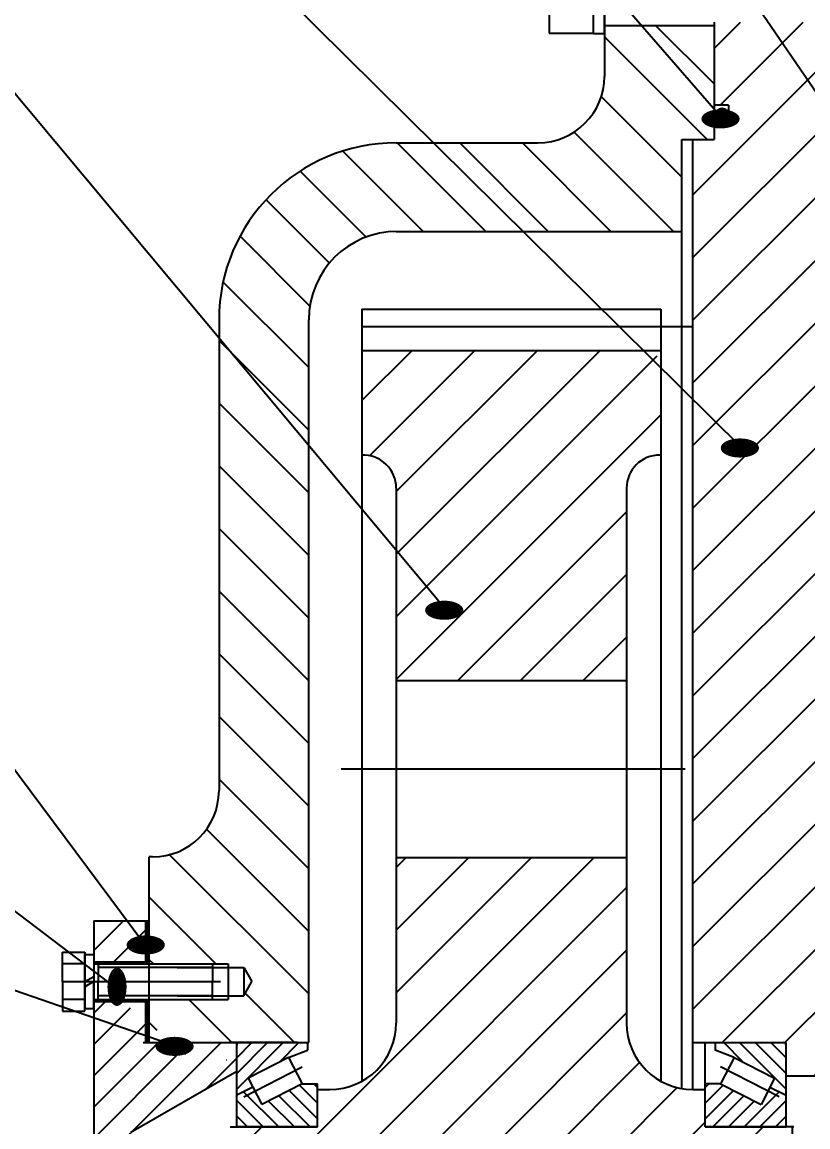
# Model space of a CAD drawing. Header units: millimetres. Extents: x -519 to 6201, y -152 to 4787.
# Drawn here: x 1145.9 to 1500.7, y 1435.1 to 1934 of the extents above; entities that cross this region are included whole.
import ezdxf
from ezdxf.enums import TextEntityAlignment as Align

# ---------------------------------------------------------------- set-up
doc = ezdxf.new("R2010")
doc.units = ezdxf.units.MM
doc.header["$LTSCALE"] = 160
doc.linetypes.add('F', pattern=[0.75, 0.5, -0.25])
doc.linetypes.add('G', pattern=[2, 1.25, -0.25, 0.25, -0.25])
for name, color, linetype in [('01', 7, 'Continuous'), ('02', 1, 'Continuous'), ('04', 2, 'F'), ('05', 4, 'G')]:
    doc.layers.add(name, color=color, linetype=linetype)
doc.styles.get("Standard").update_dxf_attribs({"font": 'isocp', "width": 0.707, "bigfont": 'intecad.shx'})
pattern_1 = [(225, (5325.254565309659, -3742.7974564551), (14.14213562373095, -14.14213562373095), [])]
pattern_2 = [(135, (5325.254565309659, -3742.7974564551), (-0.07071067811865475, -0.07071067811865475), [])]

# ---------------------------------------------------------------- blocks, each defined once
blk = doc.blocks.new('*U14')
at = {"layer": '01'}
for p, q in [((-15.10000000019493, 4.999999999924095), (-15.10000000019493, -3.503246160812043e-46)), ((9.184547653528396e-16, 4.999999999924094), (-15.10000000019493, 4.999999999924095)), ((0, 0), (-2.886751345795493, 4.999999999924094)), ((9.184547653528396e-16, 4.999999999924094), (2.886751345795493, -3.535134039966458e-16)), ((9.184547653528396e-16, 4.999999999924094), (15.10000000019493, 4.999999999924085)), ((15.10000000019493, 4.999999999924085), (15.10000000019493, -3.698311188591433e-15)), ((-15.10000000019493, -3.503246160812043e-46), (0, 0)), ((15.10000000019493, -3.698311188591433e-15), (0, 0))]:
    blk.add_line(p, q, dxfattribs=at)
at = {"layer": '05'}
blk.add_line((1.303595732132337e-15, 7.09667901615029), (0, -2.095679016226192), dxfattribs=at)

msp = doc.modelspace()

# ---------------------------------------------------------------- hatches: boundary and pattern name
at = {"layer": '02'}
h = msp.add_hatch(dxfattribs=at)
h.set_pattern_fill('_USER', color=256, scale=20, angle=225, style=0, pattern_type=0)
h.set_pattern_definition(pattern_1)
h.paths.add_polyline_path([(1458.805431010419, 1933.981537062418), (1458.805431010419, 1896.473722683816), (1464.805431010419, 1896.473722683816), (1464.805431010419, 1892.473722683822, -0.04371584273154108), (1464.805431010419, 1891.977869177986), (1464.805431010419, 1888.473722683816), (1458.805431010419, 1888.473722683816), (1458.805431010419, 1880.956537062593), (1448.805431010419, 1880.956537062593), (1448.805431010419, 1473.194037062594), (1490.81743101042, 1473.194037062594), (1490.81743101042, 1458.194037062594), (1523.805431010419, 1458.194037062594), (1523.805431010419, 1892.082763538792), (1500.920489260817, 1933.981537062418)])
h.paths.add_polyline_path([(1471.972102214381, 1986.981537062592), (1489.996569620543, 1953.981537062685), (1517.805431010419, 1953.981537062685), (1517.805431010419, 1967.606537062592), (1532.805431010419, 1967.606537062592), (1532.805431010417, 1986.981537062592)])
h.paths.add_polyline_path([(1471.972102214381, 1986.981537062592), (1458.805431010419, 1986.981537062592), (1458.805431010419, 1953.981537062683), (1489.996569620543, 1953.981537062685)])
h.paths.add_polyline_path([(1490.81743101042, 1135.769037062591), (1490.81743101042, 1120.769037062591), (1448.805431010421, 1120.769037062587), (1448.805431010421, 831.8440370625915), (1508.480431014704, 831.8440370625915), (1508.480431014704, 812.0899374711892), (1523.805431010417, 812.0899374711892), (1523.805431010417, 1135.769037062591)])
h.paths.add_polyline_path([(1548.330838380772, 1669.066449329033), (1501.692000808137, 1669.066449329033), (1501.692000808137, 1705.066449329033), (1548.330838380772, 1705.066449329033)], flags=9)
h.paths.add_polyline_path([(1534.67983101042, 1517.703475061954), (1504.015031010419, 1517.703475061954), (1504.015031010419, 1553.703475061954), (1534.67983101042, 1553.703475061954)], flags=9)
h.paths.add_polyline_path([(1479.900993076245, 1734.572665323474), (1479.900993076245, 1749.743664439301), (1460.208685383936, 1749.743664439301), (1460.208685383936, 1734.572665323474)], flags=24)
h.paths.add_polyline_path([(1471.176617984828, 1883.18425242629), (1471.176617984828, 1898.355251542117), (1451.48431029252, 1898.355251542117), (1451.48431029252, 1883.18425242629)], flags=24)
at = {"layer": '02', "linetype": 'Continuous'}
h = msp.add_hatch(dxfattribs=at)
h.set_pattern_fill('_USER', color=1, scale=20, angle=135, style=0, pattern_type=0)
h.set_pattern_definition([(135, (5325.254565309659, -3742.7974564551), (-14.14213562373095, -14.14213562373095), [])])
h.paths.add_polyline_path([(1295.130431006134, 575.9815370625922, -0.4142135623731035), (1275.130431006134, 595.9815370625922), (1275.130431006136, 619.119037062593), (1214.685071953117, 619.119037062593), (1203.305431010412, 600.5000433632715), (1203.30543101041, 598.4815370626504), (1232.380431040295, 598.4815370626504), (1238.305431022482, 598.4815370625922), (1238.305431022482, 596.8815370625919), (1245.305431022482, 596.8815370625919), (1249.000472745295, 590.4815370625922), (1245.305431022481, 584.0815370625908), (1238.305431022481, 584.0815370625926), (1238.305431022482, 582.4815370625922), (1205.305431022482, 582.4815370625922), (1203.305431010412, 582.4815370625886), (1203.30543101041, 560.4815370625922), (1203.305431010412, 547.8731056790068), (1264.805431022477, 525.488936267245), (1398.805431010419, 525.488936267245, -0.4142135623731047), (1408.805431010419, 515.488936267245), (1408.805431010419, 510.488936267245), (1427.621901252575, 510.488936267245), (1454.893459744185, 575.9815370625922)])
h.paths.add_polyline_path([(1427.621901252575, 510.488936267245), (1458.305431010419, 510.488936267245), (1458.305431010421, 533.2963765582729), (1458.305431010421, 545.8037757629256), (1442.32723741624, 545.8037757629256)])
h.paths.add_polyline_path([(1275.305431010419, 986.9983944427051), (1203.305431010408, 986.9983944427051), (1203.305431010408, 868.4815370626504), (1232.380431040295, 868.4815370626504), (1238.305431022482, 868.4815370625922), (1238.305431022482, 866.8815370625919), (1245.305431022482, 866.8815370625919), (1249.000472745295, 860.4815370625922), (1245.305431022481, 854.0815370625908), (1238.305431022482, 854.0815370625908), (1238.305431022482, 852.4815370625922), (1205.305431022482, 852.4815370625922), (1203.305431010408, 852.4815370625886), (1203.305431010408, 847.9726682794364), (1240.181347152827, 831.8440370625915), (1275.305431010419, 831.8440370625915)])
h.paths.add_polyline_path([(1275.305431010419, 1120.769037062591), (1203.30543101041, 1120.769037062591), (1203.30543101041, 1101.269037062649), (1231.880431040297, 1101.269037062649), (1238.98043102676, 1101.269037062591), (1238.98043102676, 1099.669037062592), (1245.98043102676, 1099.669037062592), (1249.675472749573, 1093.269037062591), (1245.980431026758, 1086.869037062593), (1238.98043102676, 1086.869037062593), (1238.98043102676, 1085.269037062591), (1215.98043102676, 1085.269037062591), (1203.305431010408, 1085.269037062571), (1203.305431010408, 986.9983944427051), (1275.305431010419, 986.9983944427051)])
h.paths.add_polyline_path([(1275.305431010419, 1722.286444428142), (1234.805431010419, 1757.476422588757), (1234.805431010417, 1586.981537062592, -0.414213562373094), (1204.805431010417, 1556.981537062592), (1203.305431010408, 1556.981537062592), (1203.305431010408, 1508.694037062652), (1231.880431040297, 1508.694037062652), (1238.98043102676, 1508.694037062594), (1238.98043102676, 1507.094037062591), (1245.980431026758, 1507.094037062591), (1249.675472749573, 1500.694037062594), (1245.980431026758, 1494.294037062592), (1238.98043102676, 1494.294037062592), (1238.98043102676, 1492.694037062594), (1215.98043102676, 1492.694037062594), (1203.305431010408, 1492.694037062574), (1203.305431010408, 1481.703688989442), (1213.487329384486, 1473.194037062594), (1275.305431010419, 1473.194037062594)])
h.paths.add_polyline_path([(1315.305431010419, 1839.481537062592), (1381.32170205358, 1839.481537062594), (1344.729862536212, 1879.481537062592), (1314.805431010421, 1879.481537062592, 0.4142135623730999), (1234.805431010419, 1799.481537062592), (1234.805431010419, 1757.476422588757), (1275.305431010421, 1722.286444428143), (1275.305431010419, 1799.481537062592, -0.4142135623730916)])
h.paths.add_polyline_path([(1378.805431010419, 1879.481537062592), (1344.72986253621, 1879.481537062592), (1381.32170205358, 1839.481537062594), (1443.805431010417, 1839.481537062596), (1443.805431010417, 1880.956537062593), (1458.305431010419, 1880.956537062591), (1458.305431010419, 1895.970840105846), (1434.101180024097, 1932.481537062552), (1408.805431010417, 1932.481537062552), (1408.805431010419, 1928.881537062357), (1408.805431010419, 1909.481537062592, -0.4142135623730951)])
h.paths.add_polyline_path([(1458.305431010419, 1895.970840105846), (1458.305431010419, 1932.481537062552), (1434.101180024097, 1932.481537062552)])
h.paths.add_polyline_path([(1225.422625489541, 614.7191894227356), (1225.422625489541, 629.8901885385633), (1205.730317797233, 629.8901885385633), (1205.730317797233, 614.7191894227356)], flags=9)
h.paths.add_polyline_path([(1346.537816186033, 544.9395013473979), (1346.537816186033, 560.1105004632257), (1326.845508493724, 560.1105004632257), (1326.845508493724, 544.9395013473979)], flags=24)
h.paths.add_polyline_path([(1211.649448104418, 1510.166906025205), (1211.649448104418, 1525.337905141031), (1191.957140412112, 1525.337905141031), (1191.957140412112, 1510.166906025205)], flags=9)
h.paths.add_polyline_path([(1224.657636874051, 1464.369802947614), (1224.657636874051, 1479.540802063442), (1204.965329181742, 1479.540802063442), (1204.965329181742, 1464.369802947614)], flags=9)
h.paths.add_polyline_path([(1471.176617984828, 1883.18425242629), (1471.176617984828, 1898.355251542117), (1451.48431029252, 1898.355251542117), (1451.48431029252, 1883.18425242629)], flags=9)
at = {"layer": '02'}
h = msp.add_hatch(dxfattribs=at)
h.set_pattern_fill('_USER', color=256, scale=0.1, angle=135, style=0, pattern_type=0)
h.set_pattern_definition(pattern_2)
h.paths.add_polyline_path([(1461.975187660867, 1889.384714254412, 0.3888471913201447), (1464.805431010419, 1891.977869177986), (1464.805431010419, 1892.47372268382, 0.3888471913202292), (1461.975187660867, 1895.066877607396, 1)])
h = msp.add_hatch(dxfattribs=at)
h.set_pattern_fill('_USER', color=256, scale=20, angle=225, style=0, pattern_type=0)
h.set_pattern_definition(pattern_1)
h.paths.add_polyline_path([(1314.80543101041, 957.2195511646762), (1314.805431010408, 870.4815370625922, -0.4142135623728647), (1299.805431010419, 855.4815370625922), (1299.805431010419, 811.9815370625922), (1433.805431010419, 811.9815370625922), (1433.805431010419, 855.4815370625886, -0.4142135623733092), (1418.805431010408, 870.4815370625886), (1418.80543101041, 957.2195511646762)])
h.paths.add_polyline_path([(1239.805431010419, 1215.981537062592), (1239.805431010419, 1158.869037062597), (1279.305431010419, 1158.869037062597), (1279.305431010419, 1141.981537062592), (1284.805431010415, 1141.981537062592, -0.4142135623730673), (1314.805431010412, 1111.981537062592), (1314.805431010412, 1037.219551164676), (1418.805431010412, 1037.219551164676), (1418.805431010413, 1111.981537062592, -0.4142135623730898), (1448.805431010413, 1141.981537062592), (1454.305431010419, 1141.981537062592), (1454.305431010419, 1158.869037062593), (1457.793431010418, 1158.869037062593), (1493.805431010419, 1158.869037062597), (1493.805431010419, 1201.981537062592), (1398.805431010419, 1201.981537062592), (1398.805431010419, 1215.981537062592)])
h.paths.add_polyline_path([(1314.805431010417, 1556.743522960508), (1314.805431010417, 1481.981537062592, -0.414213562373094), (1284.805431010417, 1451.981537062592), (1279.305431010419, 1451.981537062592), (1279.305431010419, 1435.094037062595), (1242.79343101042, 1435.094037062595), (1239.805431010419, 1435.094037062595), (1239.805431010419, 1377.981537062592), (1398.805431010417, 1377.981537062592), (1398.805431010419, 1391.981537062592), (1493.805431010419, 1391.981537062592), (1493.805431010419, 1435.094037062595), (1454.305431010419, 1435.094037062595), (1454.305431010419, 1451.981537062592), (1448.805431010419, 1451.981537062592, -0.4142135623730941), (1418.805431010419, 1481.981537062592), (1418.805431010417, 1556.743522960508)])
h.paths.add_polyline_path([(1299.305431010417, 1785.750280746656), (1299.305431010417, 1738.473201413156, -0.4240125356311736), (1314.805431010419, 1723.481537062592), (1314.805431010417, 1636.743522960508), (1418.805431010417, 1636.743522960508), (1418.805431010417, 1723.481537062596, -0.424012535631208), (1434.305431010419, 1738.47320141316), (1434.305431010419, 1781.562908586225), (1430.474839758069, 1785.750280746656)])
h.paths.add_polyline_path([(1386.731249796735, 1668.840179404853), (1346.879612224101, 1668.840179404853), (1346.879612224101, 1704.840179404853), (1386.731249796735, 1704.840179404853)], flags=24)
h.paths.add_polyline_path([(1346.423095767886, 1661.305871737123), (1346.423095767886, 1676.476870852951), (1326.730788075577, 1676.476870852951), (1326.730788075577, 1661.305871737123)], flags=24)
h = msp.add_hatch(dxfattribs=at)
h.set_pattern_fill('_USER', color=256, scale=10, angle=225, style=0, pattern_type=0)
h.set_pattern_definition([(225, (5325.254565309659, -3742.7974564551), (7.071067811865475, -7.071067811865476), [])])
h.paths.add_polyline_path([(1178.305431010404, 1084.269037062591), (1178.305431010404, 1081.069037062506), (1178.305431010404, 1065.769037062591), (1201.805431010404, 1065.769037062591), (1201.805431010403, 1084.269037062591)])
h.paths.add_polyline_path([(1178.305431010404, 1135.451428381951), (1178.305431010404, 1102.269037062591), (1201.805431010404, 1102.269037062591), (1201.805431010403, 1120.769037062593), (1213.786836765371, 1120.769037062593), (1213.786836765371, 1125.769037062591), (1219.786836765369, 1125.769037062591), (1219.786836765371, 1120.769037062593), (1242.793431010418, 1120.769037062593), (1242.793431010418, 1133.849347420005), (1229.456541476912, 1141.549404182327)])
h.paths.add_polyline_path([(1178.305431010404, 1135.451428381953), (1229.456541476914, 1141.549404182327), (1194.980431026762, 1161.454195831336), (1194.980431026764, 1275.981537062592), (1190.305431010408, 1275.981537062592), (1178.305431010406, 1275.981537062592)])
h.paths.add_polyline_path([(1178.305431010408, 1400.518461484365), (1178.305431010408, 1337.281382612267), (1194.980431026764, 1338.153196543773), (1194.980431026765, 1398.096070109107)])
h.paths.add_polyline_path([(1178.305431010404, 1491.694037062594), (1178.305431010404, 1488.494037062506), (1178.305431010404, 1400.518461484369), (1194.980431026764, 1398.096070109107), (1194.980431026765, 1432.508878293856), (1242.793431010418, 1460.113726705177), (1242.793431010418, 1473.194037062594), (1239.445431010418, 1473.194037062594), (1219.786836765371, 1473.194037062594), (1219.786836765369, 1468.194037062594), (1214.961836769648, 1468.194037062594), (1214.961836769648, 1468.763752818778, -0.3982353469468645), (1214.406946491795, 1472.425455291135), (1213.487329384486, 1473.194037062594), (1201.805431010393, 1473.194037062594), (1201.805431010393, 1482.957333194229), (1191.351862324295, 1491.694037062594)])
h.paths.add_polyline_path([(1178.305431010412, 1528.194037062594), (1178.305431010412, 1509.694037062594), (1201.805431010393, 1509.694037062594), (1201.805431010393, 1528.194037062594)])
h.paths.add_polyline_path([(1201.771846632787, 1209.294181205834), (1201.771846632787, 1224.465180321661), (1182.079538940478, 1224.465180321661), (1182.079538940478, 1209.294181205834)], flags=25)
h.paths.add_polyline_path([(1224.657636874051, 1464.369802947614), (1224.657636874051, 1479.540802063442), (1204.965329181742, 1479.540802063442), (1204.965329181742, 1464.369802947614)], flags=24)
h.paths.add_polyline_path([(1211.649448104418, 1510.166906025205), (1211.649448104418, 1525.337905141031), (1191.957140412112, 1525.337905141031), (1191.957140412112, 1510.166906025205)], flags=9)
h = msp.add_hatch(dxfattribs=at)
h.set_pattern_fill('_USER', color=256, scale=0.1, angle=135, style=0, pattern_type=0)
h.set_pattern_definition([(135, (5326.429565313937, -3742.7974564551), (-0.07071067811865475, -0.07071067811865475), [])])
h.paths.add_polyline_path([(1201.805431010393, 1491.694037062594), (1201.805431010393, 1473.194037062595), (1203.30543101041, 1473.194037062595), (1203.30543101041, 1491.694037062594)])
h.paths.add_polyline_path([(1201.805431010393, 1528.194037062594), (1201.805431010393, 1509.694037062594), (1203.305431010408, 1509.694037062594), (1203.305431010408, 1528.194037062594)])
h = msp.add_hatch(dxfattribs=at)
h.set_pattern_fill('_USER', color=256, scale=0.1, angle=135, style=0, pattern_type=0)
h.set_pattern_definition(pattern_2)
h.paths.add_polyline_path([(1215.226902746846, 1473.194037062594, 3.592885455690662), (1218.010181012553, 1473.194037062594)])
h = msp.add_hatch(dxfattribs=at)
h.set_pattern_fill('_USER', color=256, scale=5, angle=225, style=0, pattern_type=0)
h.set_pattern_definition([(44.99999999999999, (-3783.785648257305, -2718.827655796325), (-3.535533905932737, 3.535533905932738), [])])
h.paths.add_polyline_path([(1266.202150444719, 1466.492478176949), (1274.761431010421, 1469.781642239178), (1274.761431010421, 1473.194037062594), (1243.945431010418, 1473.194037062597, 0.4142135623730951), (1242.79343101042, 1472.042037062595), (1242.793431010418, 1449.390430964552), (1250.06424137977, 1452.98581668154), (1247.945061425712, 1457.109048739208)])
h = msp.add_hatch(dxfattribs=at)
h.set_pattern_fill('_USER', color=256, scale=5, angle=225, style=0, pattern_type=0)
h.set_pattern_definition([(135, (6517.396510278143, -2718.827655796325), (3.535533905932737, 3.535533905932738), [])])
h.paths.add_polyline_path([(1467.408711576119, 1466.492478176949), (1458.849431010417, 1469.781642239178), (1458.849431010417, 1473.194037062594), (1489.66543101042, 1473.194037062597, -0.4142135623730951), (1490.817431010418, 1472.042037062595), (1490.81743101042, 1449.390430964552), (1483.546620641068, 1452.98581668154), (1485.665800595126, 1457.109048739208)])
h = msp.add_hatch(dxfattribs=at)
h.set_pattern_fill('_USER', color=256, scale=5, angle=135, style=0, pattern_type=0)
h.set_pattern_definition([(315, (-3783.785648257305, -2718.827655796325), (3.535533905932738, 3.535533905932737), [])])
h.paths.add_polyline_path([(1279.305431010419, 1435.094037062595), (1279.305431010421, 1454.57321909805), (1272.328183264111, 1454.57321909805), (1254.071094245103, 1445.189789660309), (1250.064241379771, 1452.98581668154), (1242.793431010418, 1449.390430964552), (1242.79343101042, 1435.094037062599)])
h = msp.add_hatch(dxfattribs=at)
h.set_pattern_fill('_USER', color=256, scale=5, angle=135, style=0, pattern_type=0)
h.set_pattern_definition([(225, (6517.396510278143, -2718.827655796325), (-3.535533905932738, 3.535533905932737), [])])
h.paths.add_polyline_path([(1454.305431010419, 1435.094037062595), (1454.305431010417, 1454.57321909805), (1461.282678756727, 1454.57321909805), (1479.539767775735, 1445.189789660309), (1483.546620641067, 1452.98581668154), (1490.81743101042, 1449.390430964552), (1490.817431010418, 1435.094037062599)])

# ---------------------------------------------------------------- linework, layer by layer
at = {"layer": '01'}
for p, q in [((1408.805431010419, 1986.981537062592), (1408.805431010419, 1909.481537062592)), ((1383.80543101033, 1943.981537062552), (1383.80543101033, 1928.981537059378)), ((1408.805431010419, 1932.481537062552), (1458.305431010419, 1932.481537062552)), ((1458.305431010419, 1933.981537062418), (1458.305431010419, 1880.956537062593)), ((1383.80543101033, 1928.981537059378), (1403.805431010497, 1928.981537059378)), ((1464.805431010419, 1896.473722683816), (1458.305431010419, 1896.473722683816)), ((1464.805431010419, 1896.473722683816), (1464.805431010419, 1888.473722683816)), ((1464.805431010419, 1888.473722683816), (1458.305431010419, 1888.473722683816)), ((1443.805431010419, 1452.401138147093), (1443.805431010417, 1880.956537062593)), ((1448.805431010419, 1451.981537062592), (1448.805431010419, 1880.956537062594)), ((1314.805431010419, 1879.481537062592), (1378.805431010419, 1879.481537062592)), ((1448.805431010419, 1451.981537062592), (1448.805431010419, 1859.481537062592)), ((1314.805431010419, 1839.481537062592), (1443.805431010419, 1839.481537062596)), ((1299.305431010417, 1804.295280746655), (1299.305431010415, 1456.000774949059)), ((1434.305431010419, 1804.295280746655), (1434.305431010417, 1456.000774949059)), ((1234.805431010419, 1799.881537062594), (1234.805431010417, 1586.981537062592)), ((1275.305431010419, 1473.194037062594), (1275.305431010419, 1799.481537062592)), ((1299.305431010417, 1785.750280746656), (1433.805431010419, 1785.750280746656)), ((1205.980431026767, 1556.981537062592), (1205.980431014693, 1556.981537062592)), ((1178.305431010412, 1528.194037062594), (1178.305431010404, 1065.769037062591)), ((1178.305431010412, 1528.194037062594), (1203.305431010408, 1528.194037062594)), ((1164.205431010344, 1500.694037062594), (1164.205431010344, 1514.069037062623)), ((1164.205431010344, 1514.069037062623), (1174.205431010511, 1514.069037062623)), ((1174.205431010511, 1514.069037062623), (1174.205431010511, 1500.694037062594)), ((1174.205431010511, 1500.694037062594), (1174.205431010511, 1512.894037062678)), ((1174.205431010511, 1512.894037062678), (1178.305431010404, 1512.894037062678)), ((1178.305431010404, 1512.894037062678), (1178.305431010404, 1500.694037062594)), ((1174.205431010511, 1508.694037062648), (1164.205431010344, 1508.694037062648)), ((1178.305431010412, 1509.694037062594), (1203.305431010408, 1509.694037062594)), ((1178.30543101041, 1508.694037062652), (1231.880431040297, 1508.694037062652)), ((1180.205431010457, 1508.694037062648), (1180.205431010457, 1500.694037062594)), ((1215.98043102676, 1507.094037062591), (1245.98043102676, 1507.094037062591)), ((1231.880431040297, 1508.694037062652), (1231.880431040297, 1500.694037062594)), ((1238.98043102676, 1508.694037062594), (1238.98043102676, 1492.694037062594)), ((1245.98043102676, 1507.094037062591), (1245.98043102676, 1494.294037062592)), ((1245.98043102676, 1507.094037062591), (1249.675472749573, 1500.694037062594)), ((1174.205431010511, 1500.694037062594), (1178.305431010404, 1503.061173166117)), ((1164.205431010344, 1500.694037062594), (1164.205431010344, 1487.319037062557)), ((1178.305431010404, 1500.694037062594), (1174.205431010511, 1498.326900959067)), ((1174.205431010511, 1500.694037062594), (1174.205431010511, 1488.494037062506)), ((1174.205431010511, 1487.319037062557), (1174.205431010511, 1500.694037062594)), ((1178.305431010404, 1488.494037062506), (1178.305431010404, 1500.694037062594)), ((1180.205431010457, 1492.694037062535), (1180.205431010457, 1500.694037062594)), ((1231.880431040297, 1492.694037062535), (1231.880431040297, 1500.694037062594)), ((1245.98043102676, 1494.294037062592), (1249.675472749573, 1500.694037062594)), ((1174.205431010511, 1492.694037062535), (1164.205431010344, 1492.694037062535)), ((1178.305431010408, 1492.694037062535), (1231.880431040297, 1492.694037062535)), ((1178.305431010408, 1491.694037062594), (1203.305431010408, 1491.694037062594)), ((1215.98043102676, 1494.294037062592), (1245.98043102676, 1494.294037062592)), ((1164.205431010344, 1487.319037062557), (1174.205431010511, 1487.319037062557)), ((1174.205431010511, 1488.494037062506), (1178.305431010404, 1488.494037062506)), ((1214.961836769648, 1473.194037062594), (1214.961836769648, 1468.194037062594)), ((1219.786836765371, 1468.194037062594), (1219.786836765371, 1473.194037062594)), ((1242.793431010418, 1435.094037062595), (1242.793431010418, 1473.194037062594)), ((1274.761431010421, 1473.194037062605), (1274.761431010421, 1469.781642239178)), ((1454.305431010419, 1435.094037062595), (1454.305431010419, 1473.194037062597)), ((1458.849431010417, 1473.194037062605), (1458.849431010417, 1469.781642239178)), ((1490.81743101042, 1435.094037062595), (1490.81743101042, 1473.194037062594)), ((1213.786836765371, 1468.194037062594), (1219.786836765371, 1468.194037062594)), ((1266.202150444719, 1466.492478176953), (1274.761431010421, 1469.781642239178)), ((1467.408711576119, 1466.492478176953), (1458.849431010417, 1469.781642239178)), ((1266.202150444719, 1466.492478176953), (1247.94506142571, 1457.109048739208)), ((1266.202150444719, 1466.492478176953), (1272.328183264114, 1454.57321909805)), ((1467.408711576119, 1466.492478176953), (1461.282678756724, 1454.57321909805)), ((1467.408711576119, 1466.492478176953), (1485.665800595128, 1457.109048739208)), ((1242.793431010418, 1460.113726705179), (1194.980431026765, 1432.508878293854)), ((1247.94506142571, 1457.109048739208), (1254.071094245103, 1445.189789660309)), ((1485.665800595128, 1457.109048739208), (1479.539767775735, 1445.189789660309)), ((1490.81743101042, 1458.194037062594), (1523.805431010417, 1458.194037062594)), ((1272.328183264114, 1454.57321909805), (1254.071094245103, 1445.189789660309)), ((1272.328183264114, 1454.57321909805), (1279.305431010419, 1454.57321909805)), ((1279.305431010419, 1435.094037062595), (1279.305431010419, 1454.57321909805)), ((1279.305431010419, 1451.981537062592), (1284.805431010415, 1451.981537062592)), ((1448.805431010419, 1451.981537062592), (1454.305431010419, 1451.981537062592)), ((1461.282678756724, 1454.57321909805), (1454.305431010419, 1454.57321909805)), ((1461.282678756724, 1454.57321909805), (1479.539767775735, 1445.189789660309)), ((1279.305431010419, 1435.094037062595), (1242.79343101042, 1435.094037062595)), ((1454.305431010419, 1435.094037062595), (1490.817431010418, 1435.094037062595)), ((1493.805431010419, 1366.981537062592), (1493.805431010419, 1435.094037062595))]:
    msp.add_line(p, q, dxfattribs=at)
at = {"layer": '01', "color": 7, "linetype": 'Continuous'}
for p, q in [((1443.805431010417, 1880.956537062593), (1458.305431010421, 1880.956537062593)), ((1299.305431010417, 1804.295280746655), (1434.305431010419, 1804.295280746655)), ((1314.805431010419, 1723.481537062592), (1314.805431010417, 1481.981537062592)), ((1418.805431010417, 1723.481537062596), (1418.805431010419, 1481.981537062592)), ((1314.805431010419, 1636.743522960508), (1418.805431010419, 1636.743522960508)), ((1203.305431010408, 1473.194037062594), (1203.305431010408, 1556.981537062592)), ((1204.805431010417, 1556.981537062592), (1203.305431010408, 1556.981537062592)), ((1314.805431010419, 1556.743522960508), (1418.805431010419, 1556.743522960508)), ((1200.630431006116, 1473.194037062594), (1275.305431010419, 1473.194037062594)), ((1270.261431010417, 1473.194037062594), (1239.445431010418, 1473.194037062594)), ((1448.805431010419, 1473.194037062594), (1490.81743101042, 1473.194037062594)), ((1250.064241379771, 1452.98581668154), (1242.79343101042, 1449.390430964552)), ((1483.546620641067, 1452.98581668154), (1490.817431010418, 1449.390430964552)), ((1239.805431010419, 1435.094037062595), (1279.305431010419, 1435.094037062595)), ((1494.305431010419, 1435.094037062595), (1454.305431010419, 1435.094037062595))]:
    msp.add_line(p, q, dxfattribs=at)
at = {"layer": '01'}
msp.add_circle((1461.975187660867, 1892.225795930904), 2.841081676490916, dxfattribs=at)
for centre, radius, start, end in [((1378.805431010419, 1909.481537062592), 30, 270, 0), ((1314.805431010419, 1799.481537062592), 80, 90, 180), ((1315.305431010419, 1799.481537062592), 40, 90, 180), ((1204.805431010419, 1586.981537062592), 30, 270, 0), ((1216.618541879699, 1470.887703010202), 2.693665947610498, 121.1067295273024, 58.89327047269755), ((1243.945431010418, 1472.042037062595), 1.152, 90, 180), ((1489.66543101042, 1472.042037062595), 1.152, 0, 90)]:
    msp.add_arc(centre, radius, start, end, dxfattribs=at)
at = {"layer": '01', "color": 7, "linetype": 'Continuous'}
for centre, radius, start, end in [((1299.805431010408, 1723.481537062592), 15, 0, 91.91021317168213), ((1433.805431010408, 1723.481537062596), 15, 90, 180), ((1284.805431010419, 1481.981537062592), 30, 270, 0), ((1448.805431010419, 1481.981537062592), 30, 180, 270)]:
    msp.add_arc(centre, radius, start, end, dxfattribs=at)
at = {"layer": '02'}
for p, q in [((1470.806975982227, 1741.661613157249), (941.1021575775803, 2266.055207441565)), ((1462.082600890811, 1890.273200260065), (1133.956254899312, 2268.359966196481)), ((1574.483523914935, 1799.299047484431), (1258.731397782426, 2262.274187797787)), ((1337.329078673868, 1668.394819570899), (851.2982348811956, 2250.68031329204)), ((1201.380431006125, 1517.255853858981), (859.7136750226773, 1975.623846869902)), ((1188.757885572959, 1497.511879176651), (891.6795631838759, 1722.78989539533)), ((1215.563619780033, 1471.45875078139), (923.5025717382659, 1572.419802296842)), ((1201.805431010393, 1509.694037062594), (1201.805431010393, 1528.194037062594)), ((1231.880431040295, 1507.094037062639), (1180.205431010457, 1507.094037062639)), ((1215.98043102676, 1508.694037062594), (1238.98043102676, 1508.694037062594)), ((1231.880431040295, 1494.294037062545), (1180.205431010457, 1494.294037062545)), ((1201.805431010393, 1473.194037062594), (1201.805431010393, 1491.694037062594)), ((1215.98043102676, 1492.694037062594), (1238.98043102676, 1492.694037062594))]:
    msp.add_line(p, q, dxfattribs=at)
at = {"layer": '04'}
for p, q in [((1299.805431010419, 1761.774252542489), (1299.805431010419, 1761.774252542489)), ((1433.805431010415, 1761.774252542489), (1433.805431010419, 1761.774252542489)), ((1299.805431010408, 1738.481537062592), (1299.805431010408, 1738.481537062592)), ((1433.805431010406, 1738.481537062596), (1433.805431010408, 1738.481537062596)), ((1299.805431010408, 1716.981537062592), (1299.805431010408, 1716.981537062592)), ((1433.805431010406, 1716.981537062596), (1433.805431010408, 1716.981537062596))]:
    msp.add_line(p, q, dxfattribs=at)
at = {"layer": '05', "color": 4, "linetype": 'G'}
for p, q in [((1299.305431010417, 1796.514537062592), (1448.805431010419, 1796.514537062592)), ((1289.919312922239, 1596.743522960508), (1445.213371563596, 1596.743522960508)), ((1168.197816484723, 1500.694037062594), (1222.113235307969, 1500.694037062594)), ((1169.716570154508, 1500.694037062594), (1230.46634011729, 1500.694037062594)), ((1174.126640336016, 1500.694037062594), (1227.595616470341, 1500.694037062594)), ((1238.293431010418, 1465.274037062592), (1238.22143101042, 1465.274037062592)), ((1242.793431010418, 1465.274037062595), (1242.72143101042, 1465.274037062595)), ((1245.949957507787, 1448.640501865092), (1272.421693351783, 1462.245938368583)), ((1487.660904513051, 1448.640501865092), (1461.189168669055, 1462.245938368583)), ((1490.81743101042, 1465.274037062595), (1490.889431010418, 1465.274037062595))]:
    msp.add_line(p, q, dxfattribs=at)
at = {"layer": '05'}
for p, q in [((1163.815439180321, 1500.694037062594), (1235.429309389953, 1500.694037062594)), ((1172.108751994288, 1500.694037062594), (1180.401110026628, 1500.694037062594))]:
    msp.add_line(p, q, dxfattribs=at)

# ---------------------------------------------------------------- block references
at = {"layer": '01', "xscale": -1, "rotation": 90}
msp.add_blockref('*U14', (1408.805431010419, 1943.981537062552), dxfattribs=at)

# ---------------------------------------------------------------- texts
at = {"layer": '02'}
for width, p, p2 in [(0.6051724137930118, (1470.082600890811, 1885.473200260066), (1470.082600890811, 1895.073200260065)), (0.6051724137930118, (1478.806975982227, 1736.86161315725), (1478.806975982227, 1746.461613157249)), (0.6051724137930118, (1345.329078673868, 1663.5948195709), (1345.329078673868, 1673.194819570899)), (0.6051724137931265, (1210.555431010401, 1512.45585385898), (1210.555431010401, 1522.055853858981)), (0.6051724137930118, (1223.563619780033, 1466.65875078139), (1223.563619780033, 1476.258750781389))]:
    msp.add_text('●', height=16, rotation=90, dxfattribs=dict(at, width=width)).set_placement(p, p2, align=Align.FIT)
at = {"layer": '02', "width": 0.6051724137930977}
msp.add_text('●', height=16, dxfattribs=at).set_placement((1183.957885572959, 1489.511879176651), (1193.557885572959, 1489.511879176651), align=Align.FIT)

doc.saveas('drawing.dxf')
